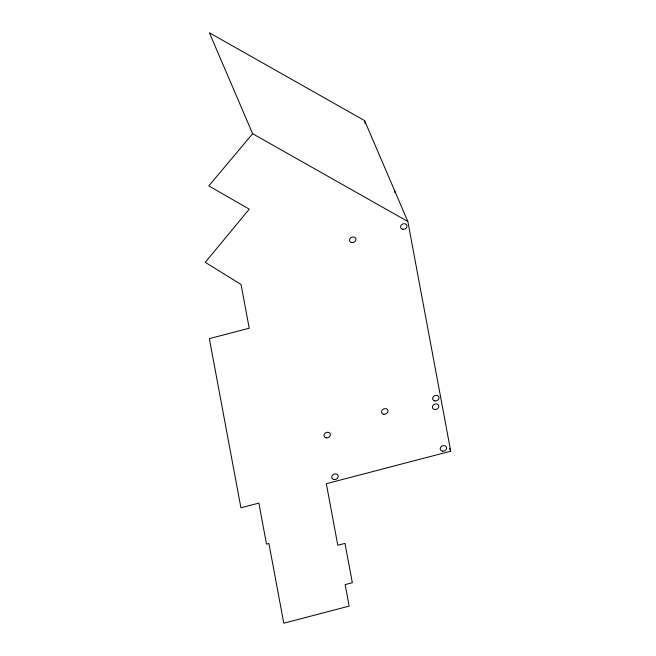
<?xml version="1.0" encoding="UTF-8"?>
<svg xmlns="http://www.w3.org/2000/svg" width="656" height="656" viewBox="0 0 656 656"><rect width="100%" height="100%" fill="white"/><g stroke="black" fill="none" stroke-linecap="round" stroke-linejoin="round"><path stroke-width="0.98" d="M252.642 133.709L208.813 185.894L249.247 209.157L205.287 262.318L241.064 284.507L249.223 328.221L209.354 338.644L240.924 507.793L258.866 503.103L266.516 544.127L268.911 543.504L283.786 623.2L349.164 606.111L345.154 584.586L352.329 582.708L344.982 543.365L337.807 545.243L326.327 483.702L450.713 451.189L407.852 221.515L364.597 120.606L209.395 32.8L252.642 133.709L407.852 221.515M449.508 448.384L450.713 451.189M394.559 190.494L394.928 192.511M364.597 120.606L365.162 123.623M442.513 451.189A3.313 2.714 -23.2 0 0 446.531 447.326A3.313 2.714 -23.2 0 0 441.152 446.679A3.313 2.714 -23.2 0 0 442.513 451.189M434.731 409.492A3.313 2.714 -23.2 0 0 438.749 405.629A3.313 2.714 -23.2 0 0 433.37 404.982A3.313 2.714 -23.2 0 0 434.731 409.492M326.294 437.839A3.313 2.714 -23.2 0 0 330.312 433.977A3.313 2.714 -23.2 0 0 324.933 433.329A3.313 2.714 -23.2 0 0 326.294 437.839M334.076 479.536A3.313 2.714 -23.2 0 0 338.094 475.674A3.313 2.714 -23.2 0 0 332.715 475.026A3.313 2.714 -23.2 0 0 334.076 479.536M383.891 414.239A3.313 2.714 -23 0 0 387.909 410.377A3.313 2.714 -23 0 0 382.53 409.721A3.313 2.714 -23 0 0 383.891 414.239M434.928 400.939A3.313 2.714 -23 0 0 438.946 397.085A3.313 2.714 -23 0 0 433.567 396.429A3.313 2.714 -23 0 0 434.928 400.939M402.891 229.297A3.313 2.714 -23 0 0 406.909 225.434A3.313 2.714 -23 0 0 401.529 224.787A3.313 2.714 -23 0 0 402.891 229.297M351.854 242.589A3.313 2.714 -23 0 0 355.872 238.727A3.313 2.714 -23 0 0 350.493 238.079A3.313 2.714 -23 0 0 351.854 242.589"/></g></svg>
